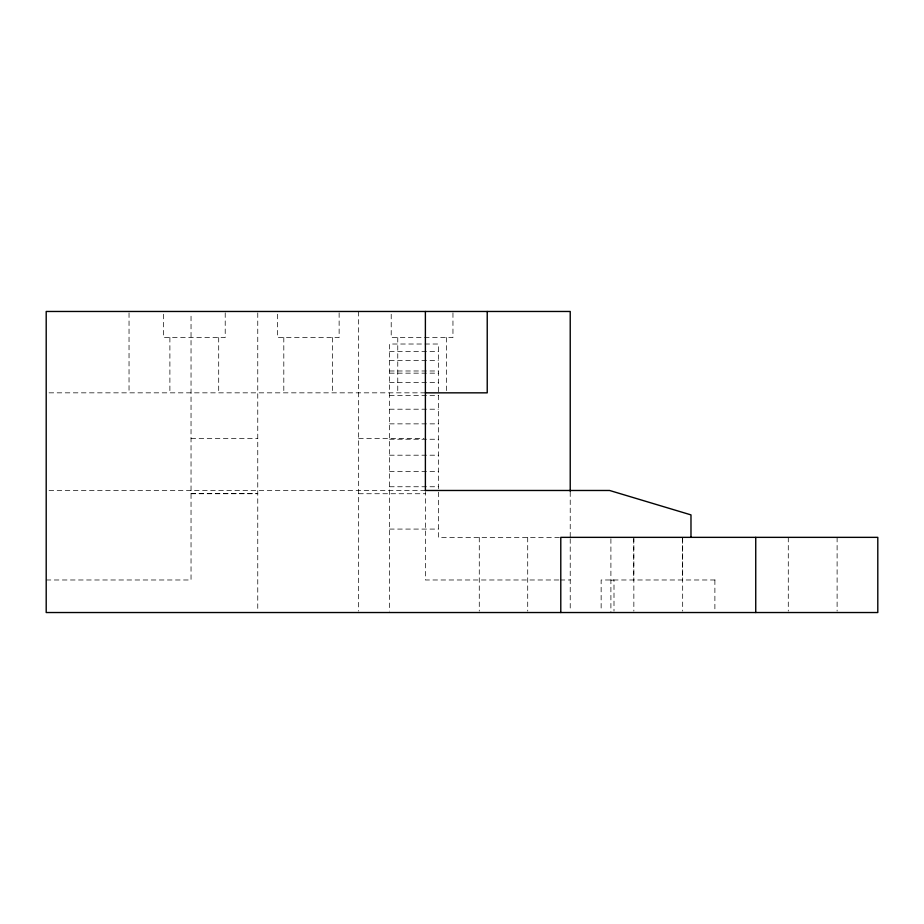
<?xml version="1.0" encoding="UTF-8"?>
<svg xmlns="http://www.w3.org/2000/svg" width="924" height="924" viewBox="0 0 924 924"><rect width="100%" height="100%" fill="white"/><g stroke="black" fill="none" stroke-linecap="round" stroke-linejoin="round"><path stroke-width="0.69" stroke-dasharray="4.62 3.46" d="M610.903 580.307L613.998 579.983L613.998 611.122M389.582 351.582L438.403 351.582M389.582 360.603L438.403 360.603M389.582 370.986L438.403 370.986M389.582 373.157L438.403 373.157M389.582 382.628L438.403 382.628M49.064 392.839L425.387 392.839M389.582 395.414L438.403 395.414M389.582 409.205L438.403 409.205M389.582 423.862L438.403 423.862M191.037 438.403L257.761 438.403M358.662 438.403L423.966 438.403M389.582 439.247L438.403 439.247M389.582 455.197L438.403 455.197M389.582 471.54L438.403 471.54M389.582 486.752L438.403 486.752M49.064 490.482L425.387 490.482M191.037 493.566L257.761 493.566M191.037 493.739L257.761 493.739M358.662 493.728L425.387 493.739M389.582 529.082L438.403 529.082M559.413 537.352L438.403 537.352L438.403 344.017L389.582 344.017L389.582 611.111M46.2 579.983L191.037 579.983L191.037 312.889M558.754 579.983L425.387 579.983L425.387 491.926M560.187 579.983L570.223 579.983M715.061 579.983L601.143 579.983L601.143 611.122M837.109 537.352L837.109 611.111M788.288 537.352L788.288 611.111M714.887 579.983L714.887 611.122M682.674 537.352L682.674 611.111M682.466 538.773L682.443 579.983M633.852 537.352L633.852 611.111M633.76 538.773L633.737 579.983M610.903 538.773L610.903 612.531M570.223 491.926L570.223 538.115M570.223 538.773L570.223 611.122M527.708 537.352L527.708 611.111M479.279 537.352L479.279 611.111M452.956 312.832L452.956 337.503L391.21 337.503L391.21 312.832M446.488 337.503L446.488 392.839M397.77 337.503L397.77 392.839M358.662 311.469L358.662 611.099M339.131 312.832L339.131 337.503L277.419 337.503L277.419 312.832M332.617 337.503L332.617 392.839M283.807 337.503L283.807 392.839M257.761 312.901L257.761 611.099M225.213 312.832L225.213 337.503L163.502 337.503L163.502 312.832M218.699 337.503L218.699 392.839M169.889 337.503L169.889 392.839M129.037 312.889L129.037 392.839"/><path stroke-width="1.39" d="M425.387 392.839L487.225 392.839L487.225 311.469M425.387 490.482L609.609 490.482L690.979 514.887L690.979 537.352M755.74 537.352L755.74 612.531M570.223 491.314L570.223 311.469L46.2 311.469L46.2 612.531L877.8 612.531L877.8 537.352L560.787 537.352L560.787 612.531M425.387 311.469L425.387 490.725"/></g></svg>
